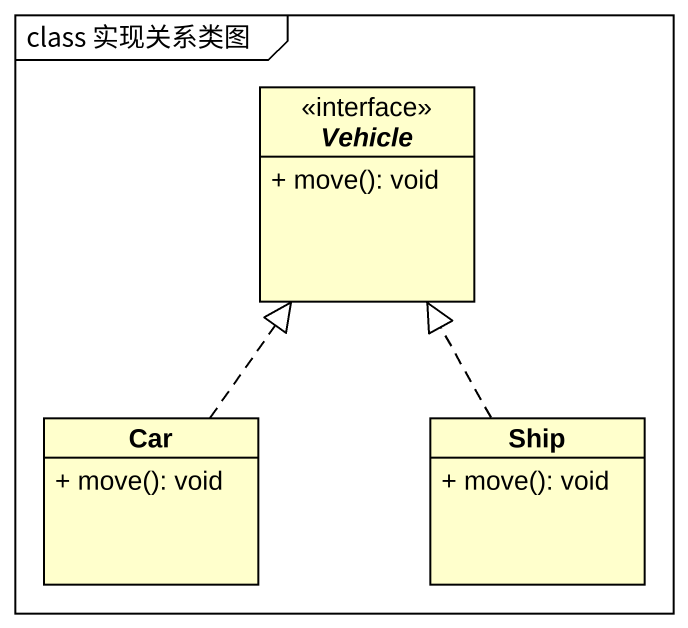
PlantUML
@startuml
mainframe class 实现关系类图
hide circle
hide empty members
skinparam classAttributeIconSize 0
interface Vehicle {
  + move(): void
}
class Car {
  + move(): void
}
class Ship {
  + move(): void
}
Car .up.|> Vehicle
Ship .up.|> Vehicle
@enduml
